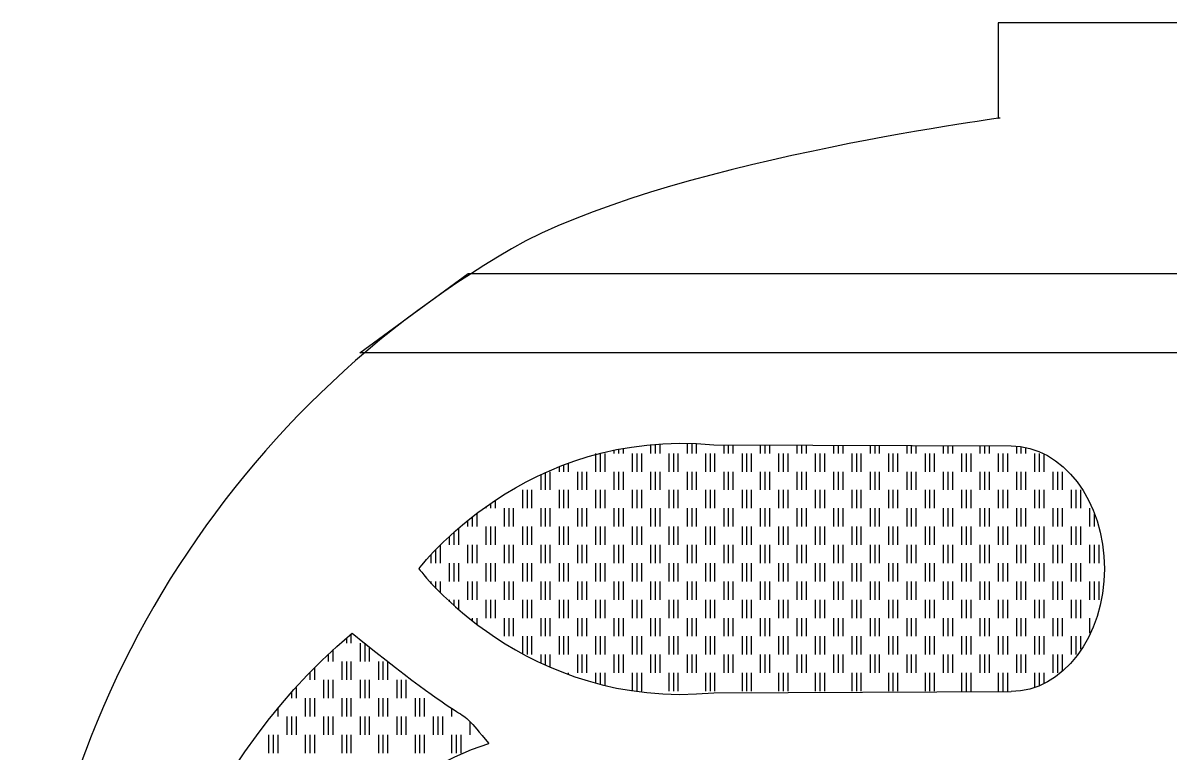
# Model space of a CAD drawing. Extents: x 5 to 365, y 4 to 204.
# Drawn here: x 5 to 67.7, y 164.3 to 204.2 of the extents above; entities that cross this region are included whole.
import ezdxf

# ---------------------------------------------------------------- set-up
doc = ezdxf.new("R2010")
doc.units = 0
doc.layers.add('Your_Design', color=7, linetype='CONTINUOUS')

msp = doc.modelspace()

# ---------------------------------------------------------------- linework, layer by layer
at = {"layer": 'Your_Design', "color": 5}
msp.add_lwpolyline([(108.823075, 198.996478), (79.305976, 198.899978), (79.305976, 204.200018), (58.302077, 204.200188), (58.302077, 204.200188), (58.302077, 199.000858)], dxfattribs=at)
msp.add_lwpolyline([(58.403677, 199.001108)], close=True, dxfattribs=at)
at = {"layer": 'Your_Design', "color": 1}
msp.add_lwpolyline([(23.416891, 186.170189), (29.336944, 190.49619), (130.385996, 190.496014), (130.385996, 186.170013)], close=True, dxfattribs=at)
at = {"layer": 'Your_Design', "color": 6}
for points in [[(39.82291, 180.673008), (39.82291, 181.19109)], [(41.322911, 180.673008), (41.322911, 181.200538)], [(41.57291, 180.673008), (41.57291, 181.209989)], [(41.82291, 180.673008), (41.82291, 181.200538)], [(36.32291, 179.671193), (36.32291, 180.673008)], [(36.57291, 179.671193), (36.57291, 180.673008)], [(36.822909, 179.672195), (36.822909, 180.673008)], [(37.322908, 180.673008), (37.322908, 180.832012)], [(37.572908, 180.673008), (37.572908, 180.87926)], [(37.822907, 180.673008), (37.822907, 180.926507)], [(38.32291, 179.671193), (38.32291, 180.673008)], [(38.572909, 179.671193), (38.572909, 180.673008)], [(38.822909, 179.672195), (38.822909, 180.673008)], [(39.322911, 180.673008), (39.322911, 181.153294)], [(39.572911, 180.673008), (39.572911, 181.153294)], [(40.322913, 179.671193), (40.322913, 180.673008)], [(40.572912, 179.671193), (40.572912, 180.673008)], [(40.822912, 179.672195), (40.822912, 180.673008)], [(42.322912, 179.671193), (42.322912, 180.673008)], [(42.572912, 179.671193), (42.572912, 180.673008)], [(42.822911, 179.672195), (42.822911, 180.673008)], [(43.32291, 180.673008), (43.32291, 181.124941)], [(43.57291, 180.673008), (43.57291, 181.134389)], [(43.822909, 180.673008), (43.822909, 181.124941)], [(44.322912, 179.671193), (44.322912, 180.673008)], [(44.572911, 179.671193), (44.572911, 180.673008)], [(44.822911, 179.672195), (44.822911, 180.673008)], [(45.32291, 180.673008), (45.32291, 181.134389)], [(45.572909, 180.673008), (45.572909, 181.134389)], [(45.822909, 180.673008), (45.822909, 181.124941)], [(46.322911, 179.671193), (46.322911, 180.673008)], [(46.572911, 179.671193), (46.572911, 180.673008)], [(46.82291, 179.672195), (46.82291, 180.673008)], [(47.322913, 180.673008), (47.322913, 181.106043)], [(47.572912, 180.673008), (47.572912, 181.124941)], [(47.822912, 180.673008), (47.822912, 181.124941)], [(48.322914, 179.671193), (48.322914, 180.673008)], [(48.572914, 179.671193), (48.572914, 180.673008)], [(48.822913, 179.672195), (48.822913, 180.673008)], [(49.322912, 180.673008), (49.322912, 181.106043)], [(49.572912, 180.673008), (49.572912, 181.106043)], [(49.822911, 180.673008), (49.822911, 181.11549)], [(50.322917, 179.671193), (50.322917, 180.673008)], [(50.572917, 179.671193), (50.572917, 180.673008)], [(50.822916, 179.672195), (50.822916, 180.673008)], [(51.322908, 180.673008), (51.322908, 181.09838)], [(51.572908, 180.673008), (51.572908, 181.09838)], [(51.822907, 180.673008), (51.822907, 181.09838)], [(52.322913, 179.671193), (52.322913, 180.673008)], [(52.572913, 179.671193), (52.572913, 180.673008)], [(52.822912, 179.672195), (52.822912, 180.673008)], [(53.322911, 180.673008), (53.322911, 181.071654)], [(53.572911, 180.673008), (53.572911, 181.085017)], [(53.82291, 180.673008), (53.82291, 181.071654)], [(54.322909, 179.671193), (54.322909, 180.673008)], [(54.572909, 179.671193), (54.572909, 180.673008)], [(54.822908, 179.672195), (54.822908, 180.673008)], [(55.322918, 180.673008), (55.322918, 181.071654)], [(55.572918, 180.673008), (55.572918, 181.09838)], [(55.822917, 180.673008), (55.822917, 181.09838)], [(56.322916, 179.671193), (56.322916, 180.673008)], [(56.572916, 179.671193), (56.572916, 180.673008)], [(56.822915, 179.672195), (56.822915, 180.673008)], [(57.322914, 180.673008), (57.322914, 181.085017)], [(57.572914, 180.673008), (57.572914, 181.071654)], [(57.822913, 180.673008), (57.822913, 181.071654)], [(58.322912, 179.671193), (58.322912, 180.673008)], [(58.572912, 179.671193), (58.572912, 180.673008)], [(58.822911, 179.672195), (58.822911, 180.673008)], [(59.315491, 180.673012), (59.315491, 181.071654)], [(59.565491, 180.673012), (59.565491, 181.044928)], [(59.81549, 180.673012), (59.81549, 180.978108)], [(60.315489, 179.671193), (60.315489, 180.673012)], [(60.565489, 179.671193), (60.565489, 180.673012)], [(60.815488, 179.672199), (60.815488, 180.592832)], [(34.572914, 179.671193), (34.572914, 180.01155)], [(34.822913, 179.672195), (34.822913, 180.124943)], [(33.322913, 178.673009), (33.322913, 179.513512)], [(33.572912, 178.673009), (33.572912, 179.640466)], [(33.822912, 178.673009), (33.822912, 179.667193)], [(34.322914, 179.671193), (34.322914, 179.917055)], [(35.322909, 178.673009), (35.322909, 179.667193)], [(35.572908, 178.673009), (35.572908, 179.667193)], [(35.822908, 178.673009), (35.822908, 179.667193)], [(37.322908, 178.673009), (37.322908, 179.667193)], [(37.572908, 178.673009), (37.572908, 179.667193)], [(37.822907, 178.673009), (37.822907, 179.667193)], [(39.322911, 178.673009), (39.322911, 179.667193)], [(39.572911, 178.673009), (39.572911, 179.667193)], [(39.82291, 178.673009), (39.82291, 179.667193)], [(41.322911, 178.673009), (41.322911, 179.667193)], [(41.57291, 178.673009), (41.57291, 179.667193)], [(41.82291, 178.673009), (41.82291, 179.667193)], [(43.32291, 178.673009), (43.32291, 179.667193)], [(43.57291, 178.673009), (43.57291, 179.667193)], [(43.822909, 178.673009), (43.822909, 179.667193)], [(45.32291, 178.673009), (45.32291, 179.667193)], [(45.572909, 178.673009), (45.572909, 179.667193)], [(45.822909, 178.673009), (45.822909, 179.667193)], [(47.322913, 178.673009), (47.322913, 179.667193)], [(47.572912, 178.673009), (47.572912, 179.667193)], [(47.822912, 178.673009), (47.822912, 179.667193)], [(49.322912, 178.673009), (49.322912, 179.667193)], [(49.572912, 178.673009), (49.572912, 179.667193)], [(49.822911, 178.673009), (49.822911, 179.667193)], [(51.322908, 178.673009), (51.322908, 179.667193)], [(51.572908, 178.673009), (51.572908, 179.667193)], [(51.822907, 178.673009), (51.822907, 179.667193)], [(53.322911, 178.673009), (53.322911, 179.667193)], [(53.572911, 178.673009), (53.572911, 179.667193)], [(53.82291, 178.673009), (53.82291, 179.667193)], [(55.322918, 178.673009), (55.322918, 179.667193)], [(55.572918, 178.673009), (55.572918, 179.667193)], [(55.822917, 178.673009), (55.822917, 179.667193)], [(57.322914, 178.673009), (57.322914, 179.667193)], [(57.572914, 178.673009), (57.572914, 179.667193)], [(57.822913, 178.673009), (57.822913, 179.667193)], [(59.315491, 178.673012), (59.315491, 179.667193)], [(59.565491, 178.673012), (59.565491, 179.667193)], [(59.81549, 178.673012), (59.81549, 179.667193)], [(61.315487, 178.673012), (61.315487, 179.667193)], [(61.565487, 178.673012), (61.565487, 179.667193)], [(61.815486, 178.673012), (61.815486, 179.667193)], [(30.822911, 177.673007), (30.822911, 178.118421)], [(30.322912, 177.673007), (30.322912, 177.764292)], [(30.572911, 177.673007), (30.572911, 177.924654)], [(29.32291, 176.673009), (29.32291, 176.99815)], [(29.57291, 176.673009), (29.57291, 177.205284)], [(29.822909, 176.673009), (29.822909, 177.392372)], [(63.565483, 176.673009), (63.565483, 177.351729)], [(28.572912, 175.671194), (28.572912, 176.379011)], [(28.822911, 175.672196), (28.822911, 176.579466)], [(30.322912, 175.671194), (30.322912, 176.673009)], [(30.572911, 175.671194), (30.572911, 176.673009)], [(30.822911, 175.672196), (30.822911, 176.673009)], [(32.322915, 175.671194), (32.322915, 176.673009)], [(32.572914, 175.671194), (32.572914, 176.673009)], [(32.822914, 175.672196), (32.822914, 176.673009)], [(34.322914, 175.671194), (34.322914, 176.673009)], [(34.572914, 175.671194), (34.572914, 176.673009)], [(34.822913, 175.672196), (34.822913, 176.673009)], [(36.32291, 175.671194), (36.32291, 176.673009)], [(36.57291, 175.671194), (36.57291, 176.673009)], [(36.822909, 175.672196), (36.822909, 176.673009)], [(38.32291, 175.671194), (38.32291, 176.673009)], [(38.572909, 175.671194), (38.572909, 176.673009)], [(38.822909, 175.672196), (38.822909, 176.673009)], [(40.322913, 175.671194), (40.322913, 176.673009)], [(40.572912, 175.671194), (40.572912, 176.673009)], [(40.822912, 175.672196), (40.822912, 176.673009)], [(42.322912, 175.671194), (42.322912, 176.673009)], [(42.572912, 175.671194), (42.572912, 176.673009)], [(42.822911, 175.672196), (42.822911, 176.673009)], [(44.322912, 175.671194), (44.322912, 176.673009)], [(44.572911, 175.671194), (44.572911, 176.673009)], [(44.822911, 175.672196), (44.822911, 176.673009)], [(46.322911, 175.671194), (46.322911, 176.673009)], [(46.572911, 175.671194), (46.572911, 176.673009)], [(46.82291, 175.672196), (46.82291, 176.673009)], [(48.322914, 175.671194), (48.322914, 176.673009)], [(48.572914, 175.671194), (48.572914, 176.673009)], [(48.822913, 175.672196), (48.822913, 176.673009)], [(50.322917, 175.671194), (50.322917, 176.673009)], [(50.572917, 175.671194), (50.572917, 176.673009)], [(50.822916, 175.672196), (50.822916, 176.673009)], [(52.322913, 175.671194), (52.322913, 176.673009)], [(52.572913, 175.671194), (52.572913, 176.673009)], [(52.822912, 175.672196), (52.822912, 176.673009)], [(54.322909, 175.671194), (54.322909, 176.673009)], [(54.572909, 175.671194), (54.572909, 176.673009)], [(54.822908, 175.672196), (54.822908, 176.673009)], [(56.322916, 175.671194), (56.322916, 176.673009)], [(56.572916, 175.671194), (56.572916, 176.673009)], [(56.822915, 175.672196), (56.822915, 176.673009)], [(58.322912, 175.671194), (58.322912, 176.673009)], [(58.572912, 175.671194), (58.572912, 176.673009)], [(58.822911, 175.672196), (58.822911, 176.673009)], [(60.315489, 175.671194), (60.315489, 176.673009)], [(60.565489, 175.671194), (60.565489, 176.673009)], [(60.815488, 175.672196), (60.815488, 176.673009)], [(62.315485, 175.671194), (62.315485, 176.673009)], [(62.565485, 175.671194), (62.565485, 176.673009)], [(62.815484, 175.672196), (62.815484, 176.673009)], [(27.82291, 174.673006), (27.82291, 175.667194)], [(28.322912, 175.671194), (28.322912, 176.131788)], [(29.32291, 174.673006), (29.32291, 175.667194)], [(29.57291, 174.673006), (29.57291, 175.667194)], [(29.822909, 174.673006), (29.822909, 175.667194)], [(31.322913, 174.673006), (31.322913, 175.667194)], [(31.572909, 174.673006), (31.572909, 175.667194)], [(31.822909, 174.673006), (31.822909, 175.667194)], [(33.322913, 174.673006), (33.322913, 175.667194)], [(33.572912, 174.673006), (33.572912, 175.667194)], [(33.822912, 174.673006), (33.822912, 175.667194)], [(35.322909, 174.673006), (35.322909, 175.667194)], [(35.572908, 174.673006), (35.572908, 175.667194)], [(35.822908, 174.673006), (35.822908, 175.667194)], [(37.322908, 174.673006), (37.322908, 175.667194)], [(37.572908, 174.673006), (37.572908, 175.667194)], [(37.822907, 174.673006), (37.822907, 175.667194)], [(39.322911, 174.673006), (39.322911, 175.667194)], [(39.572911, 174.673006), (39.572911, 175.667194)], [(39.82291, 174.673006), (39.82291, 175.667194)], [(41.322911, 174.673006), (41.322911, 175.667194)], [(41.57291, 174.673006), (41.57291, 175.667194)], [(41.82291, 174.673006), (41.82291, 175.667194)], [(43.32291, 174.673006), (43.32291, 175.667194)], [(43.57291, 174.673006), (43.57291, 175.667194)], [(43.822909, 174.673006), (43.822909, 175.667194)], [(45.32291, 174.673006), (45.32291, 175.667194)], [(45.572909, 174.673006), (45.572909, 175.667194)], [(45.822909, 174.673006), (45.822909, 175.667194)], [(47.322913, 174.673006), (47.322913, 175.667194)], [(47.572912, 174.673006), (47.572912, 175.667194)], [(47.822912, 174.673006), (47.822912, 175.667194)], [(49.322912, 174.673006), (49.322912, 175.667194)], [(49.572912, 174.673006), (49.572912, 175.667194)], [(49.822911, 174.673006), (49.822911, 175.667194)], [(51.322908, 174.673006), (51.322908, 175.667194)], [(51.572908, 174.673006), (51.572908, 175.667194)], [(51.822907, 174.673006), (51.822907, 175.667194)], [(53.322911, 174.673006), (53.322911, 175.667194)], [(53.572911, 174.673006), (53.572911, 175.667194)], [(53.82291, 174.673006), (53.82291, 175.667194)], [(55.322918, 174.673006), (55.322918, 175.667194)], [(55.572918, 174.673006), (55.572918, 175.667194)], [(55.822917, 174.673006), (55.822917, 175.667194)], [(57.322914, 174.673006), (57.322914, 175.667194)], [(57.572914, 174.673006), (57.572914, 175.667194)], [(57.822913, 174.673006), (57.822913, 175.667194)], [(59.315491, 174.673006), (59.315491, 175.667194)], [(59.565491, 174.673006), (59.565491, 175.667194)], [(59.81549, 174.673006), (59.81549, 175.667194)], [(61.315487, 174.673006), (61.315487, 175.667194)], [(61.565487, 174.673006), (61.565487, 175.667194)], [(61.815486, 174.673006), (61.815486, 175.667194)], [(63.315483, 174.673006), (63.315483, 175.667194)], [(63.565483, 174.673006), (63.565483, 175.667194)], [(63.815482, 174.673006), (63.815482, 175.667194)], [(27.322911, 174.673006), (27.322911, 175.125973)], [(27.57291, 174.673006), (27.57291, 175.399926)], [(27.322911, 173.548312), (27.322911, 173.673004)], [(27.57291, 173.294407), (27.57291, 173.673004)], [(27.82291, 173.04718), (27.82291, 173.673004)], [(28.322912, 172.566549), (28.322912, 172.673006)], [(28.572912, 172.339367), (28.572912, 172.673006)], [(28.822911, 172.119869), (28.822911, 172.673006)], [(30.322912, 171.671188), (30.322912, 172.673006)], [(30.572911, 171.671188), (30.572911, 172.673006)], [(30.822911, 171.672194), (30.822911, 172.673006)], [(32.322915, 171.671195), (32.322915, 172.673006)], [(32.572914, 171.671195), (32.572914, 172.673006)], [(32.822914, 171.672194), (32.822914, 172.673006)], [(34.322914, 171.671188), (34.322914, 172.673006)], [(34.572914, 171.671188), (34.572914, 172.673006)], [(34.822913, 171.672194), (34.822913, 172.673006)], [(36.32291, 171.671195), (36.32291, 172.673006)], [(36.57291, 171.671195), (36.57291, 172.673006)], [(36.822909, 171.672194), (36.822909, 172.673006)], [(38.32291, 171.671188), (38.32291, 172.673006)], [(38.572909, 171.671188), (38.572909, 172.673006)], [(38.822909, 171.672194), (38.822909, 172.673006)], [(40.322913, 171.671195), (40.322913, 172.673006)], [(40.572912, 171.671195), (40.572912, 172.673006)], [(40.822912, 171.672194), (40.822912, 172.673006)], [(42.322912, 171.671188), (42.322912, 172.673006)], [(42.572912, 171.671188), (42.572912, 172.673006)], [(42.822911, 171.672194), (42.822911, 172.673006)], [(44.322912, 171.671195), (44.322912, 172.673006)], [(44.572911, 171.671195), (44.572911, 172.673006)], [(44.822911, 171.672194), (44.822911, 172.673006)], [(46.322911, 171.671188), (46.322911, 172.673006)], [(46.572911, 171.671188), (46.572911, 172.673006)], [(46.82291, 171.672194), (46.82291, 172.673006)], [(48.322914, 171.671195), (48.322914, 172.673006)], [(48.572914, 171.671195), (48.572914, 172.673006)], [(48.822913, 171.672194), (48.822913, 172.673006)], [(50.322917, 171.671188), (50.322917, 172.673006)], [(50.572917, 171.671188), (50.572917, 172.673006)], [(50.822916, 171.672194), (50.822916, 172.673006)], [(52.322913, 171.671195), (52.322913, 172.673006)], [(52.572913, 171.671195), (52.572913, 172.673006)], [(52.822912, 171.672194), (52.822912, 172.673006)], [(54.322909, 171.671188), (54.322909, 172.673006)], [(54.572909, 171.671188), (54.572909, 172.673006)], [(54.822908, 171.672194), (54.822908, 172.673006)], [(56.322916, 171.671195), (56.322916, 172.673006)], [(56.572916, 171.671195), (56.572916, 172.673006)], [(56.822915, 171.672194), (56.822915, 172.673006)], [(58.322912, 171.671188), (58.322912, 172.673006)], [(58.572912, 171.671188), (58.572912, 172.673006)], [(58.822911, 171.672194), (58.822911, 172.673006)], [(60.315489, 171.671188), (60.315489, 172.673006)], [(60.565489, 171.671188), (60.565489, 172.673006)], [(60.815488, 171.672194), (60.815488, 172.673006)], [(62.315485, 171.671199), (62.315485, 172.673006)], [(62.565485, 171.671199), (62.565485, 172.673006)], [(62.815484, 171.672194), (62.815484, 172.673006)], [(29.57291, 171.509612), (29.57291, 171.667195)], [(29.822909, 171.306116), (29.822909, 171.667195)], [(31.322913, 170.673007), (31.322913, 171.667195)], [(31.572909, 170.673007), (31.572909, 171.667195)], [(31.822909, 170.673007), (31.822909, 171.667195)], [(33.322913, 170.673007), (33.322913, 171.667195)], [(33.572912, 170.673007), (33.572912, 171.667195)], [(33.822912, 170.673007), (33.822912, 171.667195)], [(35.322909, 170.67301), (35.322909, 171.667195)], [(35.572908, 170.67301), (35.572908, 171.667195)], [(35.822908, 170.67301), (35.822908, 171.667195)], [(37.322908, 170.673007), (37.322908, 171.667195)], [(37.572908, 170.673007), (37.572908, 171.667195)], [(37.822907, 170.673007), (37.822907, 171.667195)], [(39.322911, 170.673007), (39.322911, 171.667195)], [(39.572911, 170.673007), (39.572911, 171.667195)], [(39.82291, 170.673007), (39.82291, 171.667195)], [(41.322911, 170.673007), (41.322911, 171.667195)], [(41.57291, 170.673007), (41.57291, 171.667195)], [(41.82291, 170.673007), (41.82291, 171.667195)], [(43.32291, 170.67301), (43.32291, 171.667195)], [(43.57291, 170.67301), (43.57291, 171.667195)], [(43.822909, 170.67301), (43.822909, 171.667195)], [(45.32291, 170.673007), (45.32291, 171.667195)], [(45.572909, 170.673007), (45.572909, 171.667195)], [(45.822909, 170.673007), (45.822909, 171.667195)], [(47.322913, 170.673007), (47.322913, 171.667195)], [(47.572912, 170.673007), (47.572912, 171.667195)], [(47.822912, 170.673007), (47.822912, 171.667195)], [(49.322912, 170.673007), (49.322912, 171.667195)], [(49.572912, 170.673007), (49.572912, 171.667195)], [(49.822911, 170.673007), (49.822911, 171.667195)], [(51.322908, 170.67301), (51.322908, 171.667195)], [(51.572908, 170.67301), (51.572908, 171.667195)], [(51.822907, 170.67301), (51.822907, 171.667195)], [(53.322911, 170.673007), (53.322911, 171.667195)], [(53.572911, 170.673007), (53.572911, 171.667195)], [(53.82291, 170.673007), (53.82291, 171.667195)], [(55.322918, 170.673007), (55.322918, 171.667195)], [(55.572918, 170.673007), (55.572918, 171.667195)], [(55.822917, 170.673007), (55.822917, 171.667195)], [(57.322914, 170.673007), (57.322914, 171.667195)], [(57.572914, 170.673007), (57.572914, 171.667195)], [(57.822913, 170.673007), (57.822913, 171.667195)], [(59.315491, 170.67301), (59.315491, 171.667198)], [(59.565491, 170.67301), (59.565491, 171.667198)], [(59.81549, 170.67301), (59.81549, 171.667198)], [(61.315487, 170.67301), (61.315487, 171.667198)], [(61.565487, 170.67301), (61.565487, 171.667198)], [(61.815486, 170.67301), (61.815486, 171.667198)], [(63.315483, 170.852546), (63.315483, 171.667198)], [(22.701123, 170.295524), (22.701123, 170.560531)], [(22.951122, 170.295524), (22.951122, 170.814436)], [(32.322915, 169.720256), (32.322915, 170.673007)], [(62.815484, 169.975389), (62.815484, 170.673)], [(21.951121, 169.295526), (21.951121, 169.948073)], [(23.95112, 169.295526), (23.95112, 170.054986)], [(21.701121, 169.295526), (21.701121, 169.667446)], [(22.451123, 168.293711), (22.451123, 169.295526)], [(22.701123, 168.293711), (22.701123, 169.295526)], [(22.951122, 168.294713), (22.951122, 169.295526)], [(24.451123, 168.293711), (24.451123, 169.295526)], [(24.701123, 168.293711), (24.701123, 169.295526)], [(24.951122, 168.294713), (24.951122, 169.295526)], [(33.322913, 169.202171), (33.322913, 169.673009)], [(33.572912, 169.098232), (33.572912, 169.673002)], [(33.822912, 168.975387), (33.822912, 169.673002)], [(61.815486, 168.795848), (61.815486, 169.673002)], [(20.70112, 168.293711), (20.70112, 168.694171)], [(20.951119, 168.294713), (20.951119, 168.974802)], [(34.822913, 168.569887), (34.822913, 168.673007)], [(36.32291, 168.09642), (36.32291, 168.673007)], [(36.57291, 168.039722), (36.57291, 168.673007)], [(36.822909, 167.984025), (36.822909, 168.673007)], [(38.32291, 167.671193), (38.32291, 168.673007)], [(38.572909, 167.671193), (38.572909, 168.673007)], [(38.822909, 167.672194), (38.822909, 168.673007)], [(40.322913, 167.671193), (40.322913, 168.673007)], [(40.572912, 167.671193), (40.572912, 168.673007)], [(40.822912, 167.672194), (40.822912, 168.673007)], [(42.322912, 167.671193), (42.322912, 168.673007)], [(42.572912, 167.671193), (42.572912, 168.673007)], [(42.822911, 167.672194), (42.822911, 168.673007)], [(44.322912, 167.671196), (44.322912, 168.673007)], [(44.572911, 167.671196), (44.572911, 168.673007)], [(44.822911, 167.672194), (44.822911, 168.673007)], [(46.322911, 167.671193), (46.322911, 168.673007)], [(46.572911, 167.671193), (46.572911, 168.673007)], [(46.82291, 167.672194), (46.82291, 168.673007)], [(48.322914, 167.671193), (48.322914, 168.673007)], [(48.572914, 167.671193), (48.572914, 168.673007)], [(48.822913, 167.672194), (48.822913, 168.673007)], [(50.322917, 167.671193), (50.322917, 168.673007)], [(50.572917, 167.671193), (50.572917, 168.673007)], [(50.822916, 167.672194), (50.822916, 168.673007)], [(52.322913, 167.671196), (52.322913, 168.673007)], [(52.572913, 167.671196), (52.572913, 168.673007)], [(52.822912, 167.672194), (52.822912, 168.673007)], [(54.322909, 167.671193), (54.322909, 168.673007)], [(54.572909, 167.671193), (54.572909, 168.673007)], [(54.822908, 167.672194), (54.822908, 168.673007)], [(56.322916, 167.671193), (56.322916, 168.673007)], [(56.572916, 167.671193), (56.572916, 168.673007)], [(56.822915, 167.672194), (56.822915, 168.673007)], [(58.322912, 167.671193), (58.322912, 168.673007)], [(58.572912, 167.671193), (58.572912, 168.673007)], [(58.822911, 167.672194), (58.822911, 168.673007)], [(60.315489, 167.897983), (60.315489, 168.673007)], [(60.565489, 168.001925), (60.565489, 168.673007)], [(60.815488, 168.125764), (60.815488, 168.673007)], [(21.451122, 167.295523), (21.451122, 168.289711)], [(21.701121, 167.295523), (21.701121, 168.289711)], [(21.951121, 167.295523), (21.951121, 168.289711)], [(23.451121, 167.295523), (23.451121, 168.289711)], [(23.701121, 167.295523), (23.701121, 168.289711)], [(23.95112, 167.295523), (23.95112, 168.289711)], [(25.451121, 167.29552), (25.451121, 168.289711)], [(25.701121, 167.29552), (25.701121, 168.289711)], [(25.95112, 167.29552), (25.95112, 168.289711)], [(19.701118, 167.295523), (19.701118, 167.634899)], [(19.951118, 167.295523), (19.951118, 167.875444)], [(18.95112, 166.295525), (18.95112, 166.774343)], [(28.451122, 166.295522), (28.451122, 166.747617)], [(29.451124, 165.29552), (29.451124, 166.014887)], [(18.451121, 164.293716), (18.451121, 165.295527)], [(18.70112, 164.293716), (18.70112, 165.295527)], [(18.95112, 164.294714), (18.95112, 165.295527)], [(20.45112, 164.293716), (20.45112, 165.295527)], [(20.70112, 164.293716), (20.70112, 165.295527)], [(20.951119, 164.294714), (20.951119, 165.295527)], [(22.451123, 164.293716), (22.451123, 165.295527)], [(22.701123, 164.293716), (22.701123, 165.295527)], [(22.951122, 164.294714), (22.951122, 165.295527)], [(24.451123, 164.293716), (24.451123, 165.295527)], [(24.701123, 164.293716), (24.701123, 165.295527)], [(24.951122, 164.294714), (24.951122, 165.295527)], [(26.451123, 164.293709), (26.451123, 165.29552)], [(26.701122, 164.293709), (26.701122, 165.29552)], [(26.951122, 164.294711), (26.951122, 165.29552)], [(28.451122, 164.293709), (28.451122, 165.29552)], [(28.701122, 164.293709), (28.701122, 165.29552)], [(28.951121, 164.294711), (28.951121, 165.29552)]]:
    msp.add_lwpolyline(points, dxfattribs=at)
at = {"layer": 'Your_Design', "color": 1}
for points in [[(42.760127, 181.136317), (59.005676, 181.077428)], [(42.760127, 167.58806), (59.005676, 167.652054)]]:
    msp.add_lwpolyline(points, dxfattribs=at)
at = {"layer": 'Your_Design', "color": 5}
for points in [[(58.403677, 199.001108), (58.403677, 199.001108), (39.821677, 196.532358), (31.704477, 191.848758)], [(58.302077, 199.000858), (58.302077, 199.000858), (58.243077, 199.000858), (58.302077, 199.000858)], [(31.704477, 191.848758), (23.587277, 187.161258), (16.845078, 180.419078), (12.157578, 172.301888)], [(12.157578, 172.301888), (7.470078, 164.184699), (5.005278, 154.973759), (5.005278, 145.602669)]]:
    msp.add_open_spline(points, degree=3, dxfattribs=at)
at = {"layer": 'Your_Design', "color": 1}
for points in [[(26.647603, 174.362194), (26.647603, 174.362194), (32.455607, 182.121647), (42.760127, 181.136317)], [(59.005676, 181.077428), (61.825378, 181.077428), (64.111199, 178.072056), (64.111199, 174.364742)], [(26.647603, 174.362194), (26.647603, 174.362194), (32.455607, 166.602732), (42.760127, 167.58806)], [(64.111199, 174.364742), (64.111199, 170.657427), (61.825378, 167.652054), (59.005676, 167.652054)], [(10.262135, 149.859183), (10.262135, 149.859183), (13.827044, 163.250897), (22.993949, 170.839535)], [(22.993949, 170.839535), (30.463277, 164.813262), (28.25643, 167.491606), (30.463277, 164.813262)], [(13.993264, 148.468863), (13.993264, 148.468863), (20.329108, 161.542056), (30.463277, 164.813262)]]:
    msp.add_open_spline(points, degree=3, dxfattribs=at)
at = {"layer": 'Your_Design', "color": 6}
for points in [[(32.322915, 177.673007), (32.322915, 178.641756), (32.322915, 178.673009), (32.322915, 178.673009)], [(32.572914, 177.673007), (32.572914, 178.641756), (32.572914, 178.673009), (32.572914, 178.673009)], [(32.822914, 177.673007), (32.822914, 178.641756), (32.822914, 178.673005), (32.822914, 178.673005)], [(34.322914, 177.673007), (34.322914, 178.641756), (34.322914, 178.673009), (34.322914, 178.673009)], [(34.572914, 177.673007), (34.572914, 178.641756), (34.572914, 178.673009), (34.572914, 178.673009)], [(34.822913, 177.673007), (34.822913, 178.641756), (34.822913, 178.673005), (34.822913, 178.673005)], [(36.32291, 177.673007), (36.32291, 178.641756), (36.32291, 178.673009), (36.32291, 178.673009)], [(36.57291, 177.673007), (36.57291, 178.641756), (36.57291, 178.673009), (36.57291, 178.673009)], [(36.822909, 177.673007), (36.822909, 178.641756), (36.822909, 178.673005), (36.822909, 178.673005)], [(38.32291, 177.673007), (38.32291, 178.641756), (38.32291, 178.673009), (38.32291, 178.673009)], [(38.572909, 177.673007), (38.572909, 178.641756), (38.572909, 178.673009), (38.572909, 178.673009)], [(38.822909, 177.673007), (38.822909, 178.641756), (38.822909, 178.673005), (38.822909, 178.673005)], [(40.322913, 177.673007), (40.322913, 178.641756), (40.322913, 178.673009), (40.322913, 178.673009)], [(40.572912, 177.673007), (40.572912, 178.641756), (40.572912, 178.673009), (40.572912, 178.673009)], [(40.822912, 177.673007), (40.822912, 178.641756), (40.822912, 178.673005), (40.822912, 178.673005)], [(42.322912, 177.673007), (42.322912, 178.641756), (42.322912, 178.673009), (42.322912, 178.673009)], [(42.572912, 177.673007), (42.572912, 178.641756), (42.572912, 178.673009), (42.572912, 178.673009)], [(42.822911, 177.673007), (42.822911, 178.641756), (42.822911, 178.673005), (42.822911, 178.673005)], [(44.322912, 177.673007), (44.322912, 178.641756), (44.322912, 178.673009), (44.322912, 178.673009)], [(44.572911, 177.673007), (44.572911, 178.641756), (44.572911, 178.673009), (44.572911, 178.673009)], [(44.822911, 177.673007), (44.822911, 178.641756), (44.822911, 178.673005), (44.822911, 178.673005)], [(46.322911, 177.673007), (46.322911, 178.641756), (46.322911, 178.673009), (46.322911, 178.673009)], [(46.572911, 177.673007), (46.572911, 178.641756), (46.572911, 178.673009), (46.572911, 178.673009)], [(46.82291, 177.673007), (46.82291, 178.641756), (46.82291, 178.673005), (46.82291, 178.673005)], [(48.322914, 177.673007), (48.322914, 178.641756), (48.322914, 178.673009), (48.322914, 178.673009)], [(48.572914, 177.673007), (48.572914, 178.641756), (48.572914, 178.673009), (48.572914, 178.673009)], [(48.822913, 177.673007), (48.822913, 178.641756), (48.822913, 178.673005), (48.822913, 178.673005)], [(50.322917, 177.673007), (50.322917, 178.641756), (50.322917, 178.673009), (50.322917, 178.673009)], [(50.572917, 177.673007), (50.572917, 178.641756), (50.572917, 178.673009), (50.572917, 178.673009)], [(50.822916, 177.673007), (50.822916, 178.641756), (50.822916, 178.673005), (50.822916, 178.673005)], [(52.322913, 177.673007), (52.322913, 178.641756), (52.322913, 178.673009), (52.322913, 178.673009)], [(52.572913, 177.673007), (52.572913, 178.641756), (52.572913, 178.673009), (52.572913, 178.673009)], [(52.822912, 177.673007), (52.822912, 178.641756), (52.822912, 178.673005), (52.822912, 178.673005)], [(54.322909, 177.673007), (54.322909, 178.641756), (54.322909, 178.673009), (54.322909, 178.673009)], [(54.572909, 177.673007), (54.572909, 178.641756), (54.572909, 178.673009), (54.572909, 178.673009)], [(54.822908, 177.673007), (54.822908, 178.641756), (54.822908, 178.673005), (54.822908, 178.673005)], [(56.322916, 177.673007), (56.322916, 178.641756), (56.322916, 178.673009), (56.322916, 178.673009)], [(56.572916, 177.673007), (56.572916, 178.641756), (56.572916, 178.673009), (56.572916, 178.673009)], [(56.822915, 177.673007), (56.822915, 178.641756), (56.822915, 178.673005), (56.822915, 178.673005)], [(58.322912, 177.673007), (58.322912, 178.641756), (58.322912, 178.673009), (58.322912, 178.673009)], [(58.572912, 177.673007), (58.572912, 178.641756), (58.572912, 178.673009), (58.572912, 178.673009)], [(58.822911, 177.673007), (58.822911, 178.641756), (58.822911, 178.673005), (58.822911, 178.673005)], [(60.315489, 177.673007), (60.315489, 178.64176), (60.315489, 178.673012), (60.315489, 178.673012)], [(60.565489, 177.673007), (60.565489, 178.64176), (60.565489, 178.673012), (60.565489, 178.673012)], [(60.815488, 177.673007), (60.815488, 178.64176), (60.815488, 178.673005), (60.815488, 178.673005)], [(62.315485, 177.673007), (62.315485, 178.64176), (62.315485, 178.673012), (62.315485, 178.673012)], [(62.565485, 177.673007), (62.565485, 178.64176), (62.565485, 178.673012), (62.565485, 178.673012)], [(62.815484, 177.673007), (62.815484, 178.64176), (62.815484, 178.673005), (62.815484, 178.673005)], [(31.322913, 176.673009), (31.322913, 177.641758), (31.322913, 177.673007), (31.322913, 177.673007)], [(31.572909, 176.673009), (31.572909, 177.641754), (31.572909, 177.673007), (31.572909, 177.673007)], [(31.822909, 176.673009), (31.822909, 177.641758), (31.822909, 177.673007), (31.822909, 177.673007)], [(33.322913, 176.673009), (33.322913, 177.641758), (33.322913, 177.673007), (33.322913, 177.673007)], [(33.572912, 176.673009), (33.572912, 177.641754), (33.572912, 177.673007), (33.572912, 177.673007)], [(33.822912, 176.673009), (33.822912, 177.641758), (33.822912, 177.673007), (33.822912, 177.673007)], [(35.322909, 176.673009), (35.322909, 177.641758), (35.322909, 177.673007), (35.322909, 177.673007)], [(35.572908, 176.673009), (35.572908, 177.641754), (35.572908, 177.673007), (35.572908, 177.673007)], [(35.822908, 176.673009), (35.822908, 177.641758), (35.822908, 177.673007), (35.822908, 177.673007)], [(37.322908, 176.673009), (37.322908, 177.641758), (37.322908, 177.673007), (37.322908, 177.673007)], [(37.572908, 176.673009), (37.572908, 177.641754), (37.572908, 177.673007), (37.572908, 177.673007)], [(37.822907, 176.673009), (37.822907, 177.641758), (37.822907, 177.673007), (37.822907, 177.673007)], [(39.322911, 176.673009), (39.322911, 177.641758), (39.322911, 177.673007), (39.322911, 177.673007)], [(39.572911, 176.673009), (39.572911, 177.641754), (39.572911, 177.673007), (39.572911, 177.673007)], [(39.82291, 176.673009), (39.82291, 177.641758), (39.82291, 177.673007), (39.82291, 177.673007)], [(41.322911, 176.673009), (41.322911, 177.641758), (41.322911, 177.673007), (41.322911, 177.673007)], [(41.57291, 176.673009), (41.57291, 177.641754), (41.57291, 177.673007), (41.57291, 177.673007)], [(41.82291, 176.673009), (41.82291, 177.641758), (41.82291, 177.673007), (41.82291, 177.673007)], [(43.32291, 176.673009), (43.32291, 177.641758), (43.32291, 177.673007), (43.32291, 177.673007)], [(43.57291, 176.673009), (43.57291, 177.641754), (43.57291, 177.673007), (43.57291, 177.673007)], [(43.822909, 176.673009), (43.822909, 177.641758), (43.822909, 177.673007), (43.822909, 177.673007)], [(45.32291, 176.673009), (45.32291, 177.641758), (45.32291, 177.673007), (45.32291, 177.673007)], [(45.572909, 176.673009), (45.572909, 177.641754), (45.572909, 177.673007), (45.572909, 177.673007)], [(45.822909, 176.673009), (45.822909, 177.641758), (45.822909, 177.673007), (45.822909, 177.673007)], [(47.322913, 176.673009), (47.322913, 177.641758), (47.322913, 177.673007), (47.322913, 177.673007)], [(47.572912, 176.673009), (47.572912, 177.641754), (47.572912, 177.673007), (47.572912, 177.673007)], [(47.822912, 176.673009), (47.822912, 177.641758), (47.822912, 177.673007), (47.822912, 177.673007)], [(49.322912, 176.673009), (49.322912, 177.641758), (49.322912, 177.673007), (49.322912, 177.673007)], [(49.572912, 176.673009), (49.572912, 177.641754), (49.572912, 177.673007), (49.572912, 177.673007)], [(49.822911, 176.673009), (49.822911, 177.641758), (49.822911, 177.673007), (49.822911, 177.673007)], [(51.322908, 176.673009), (51.322908, 177.641758), (51.322908, 177.673007), (51.322908, 177.673007)], [(51.572908, 176.673009), (51.572908, 177.641754), (51.572908, 177.673007), (51.572908, 177.673007)], [(51.822907, 176.673009), (51.822907, 177.641758), (51.822907, 177.673007), (51.822907, 177.673007)], [(53.322911, 176.673009), (53.322911, 177.641758), (53.322911, 177.673007), (53.322911, 177.673007)], [(53.572911, 176.673009), (53.572911, 177.641754), (53.572911, 177.673007), (53.572911, 177.673007)], [(53.82291, 176.673009), (53.82291, 177.641758), (53.82291, 177.673007), (53.82291, 177.673007)], [(55.322918, 176.673009), (55.322918, 177.641758), (55.322918, 177.673007), (55.322918, 177.673007)], [(55.572918, 176.673009), (55.572918, 177.641754), (55.572918, 177.673007), (55.572918, 177.673007)], [(55.822917, 176.673009), (55.822917, 177.641758), (55.822917, 177.673007), (55.822917, 177.673007)], [(57.322914, 176.673009), (57.322914, 177.641758), (57.322914, 177.673007), (57.322914, 177.673007)], [(57.572914, 176.673009), (57.572914, 177.641754), (57.572914, 177.673007), (57.572914, 177.673007)], [(57.822913, 176.673009), (57.822913, 177.641758), (57.822913, 177.673007), (57.822913, 177.673007)], [(59.315491, 176.673009), (59.315491, 177.641762), (59.315491, 177.673007), (59.315491, 177.673007)], [(59.565491, 176.673009), (59.565491, 177.641754), (59.565491, 177.673007), (59.565491, 177.673007)], [(59.81549, 176.673009), (59.81549, 177.641762), (59.81549, 177.673007), (59.81549, 177.673007)], [(61.315487, 176.673009), (61.315487, 177.641762), (61.315487, 177.673007), (61.315487, 177.673007)], [(61.565487, 176.673009), (61.565487, 177.641754), (61.565487, 177.673007), (61.565487, 177.673007)], [(61.815486, 176.673009), (61.815486, 177.641762), (61.815486, 177.673007), (61.815486, 177.673007)], [(63.315483, 176.673009), (63.315483, 177.641762), (63.315483, 177.673007), (63.315483, 177.673007)], [(28.322912, 173.673004), (28.322912, 174.641753), (28.322912, 174.673006), (28.322912, 174.673006)], [(28.572912, 173.673004), (28.572912, 174.641753), (28.572912, 174.673006), (28.572912, 174.673006)], [(28.822911, 173.673004), (28.822911, 174.641753), (28.822911, 174.673002), (28.822911, 174.673002)], [(30.322912, 173.673004), (30.322912, 174.641753), (30.322912, 174.673006), (30.322912, 174.673006)], [(30.572911, 173.673004), (30.572911, 174.641753), (30.572911, 174.673006), (30.572911, 174.673006)], [(30.822911, 173.673004), (30.822911, 174.641753), (30.822911, 174.673002), (30.822911, 174.673002)], [(32.322915, 173.673004), (32.322915, 174.641753), (32.322915, 174.673006), (32.322915, 174.673006)], [(32.572914, 173.673004), (32.572914, 174.641753), (32.572914, 174.673006), (32.572914, 174.673006)], [(32.822914, 173.673004), (32.822914, 174.641753), (32.822914, 174.673002), (32.822914, 174.673002)], [(34.322914, 173.673004), (34.322914, 174.641753), (34.322914, 174.673006), (34.322914, 174.673006)], [(34.572914, 173.673004), (34.572914, 174.641753), (34.572914, 174.673006), (34.572914, 174.673006)], [(34.822913, 173.673004), (34.822913, 174.641753), (34.822913, 174.673002), (34.822913, 174.673002)], [(36.32291, 173.673004), (36.32291, 174.641753), (36.32291, 174.673006), (36.32291, 174.673006)], [(36.57291, 173.673004), (36.57291, 174.641753), (36.57291, 174.673006), (36.57291, 174.673006)], [(36.822909, 173.673004), (36.822909, 174.641753), (36.822909, 174.673002), (36.822909, 174.673002)], [(38.32291, 173.673004), (38.32291, 174.641753), (38.32291, 174.673006), (38.32291, 174.673006)], [(38.572909, 173.673004), (38.572909, 174.641753), (38.572909, 174.673006), (38.572909, 174.673006)], [(38.822909, 173.673004), (38.822909, 174.641753), (38.822909, 174.673002), (38.822909, 174.673002)], [(40.322913, 173.673004), (40.322913, 174.641753), (40.322913, 174.673006), (40.322913, 174.673006)], [(40.572912, 173.673004), (40.572912, 174.641753), (40.572912, 174.673006), (40.572912, 174.673006)], [(40.822912, 173.673004), (40.822912, 174.641753), (40.822912, 174.673002), (40.822912, 174.673002)], [(42.322912, 173.673004), (42.322912, 174.641753), (42.322912, 174.673006), (42.322912, 174.673006)], [(42.572912, 173.673004), (42.572912, 174.641753), (42.572912, 174.673006), (42.572912, 174.673006)], [(42.822911, 173.673004), (42.822911, 174.641753), (42.822911, 174.673002), (42.822911, 174.673002)], [(44.322912, 173.673004), (44.322912, 174.641753), (44.322912, 174.673006), (44.322912, 174.673006)], [(44.572911, 173.673004), (44.572911, 174.641753), (44.572911, 174.673006), (44.572911, 174.673006)], [(44.822911, 173.673004), (44.822911, 174.641753), (44.822911, 174.673002), (44.822911, 174.673002)], [(46.322911, 173.673004), (46.322911, 174.641753), (46.322911, 174.673006), (46.322911, 174.673006)], [(46.572911, 173.673004), (46.572911, 174.641753), (46.572911, 174.673006), (46.572911, 174.673006)], [(46.82291, 173.673004), (46.82291, 174.641753), (46.82291, 174.673002), (46.82291, 174.673002)], [(48.322914, 173.673004), (48.322914, 174.641753), (48.322914, 174.673006), (48.322914, 174.673006)], [(48.572914, 173.673004), (48.572914, 174.641753), (48.572914, 174.673006), (48.572914, 174.673006)], [(48.822913, 173.673004), (48.822913, 174.641753), (48.822913, 174.673002), (48.822913, 174.673002)], [(50.322917, 173.673004), (50.322917, 174.641753), (50.322917, 174.673006), (50.322917, 174.673006)], [(50.572917, 173.673004), (50.572917, 174.641753), (50.572917, 174.673006), (50.572917, 174.673006)], [(50.822916, 173.673004), (50.822916, 174.641753), (50.822916, 174.673002), (50.822916, 174.673002)], [(52.322913, 173.673004), (52.322913, 174.641753), (52.322913, 174.673006), (52.322913, 174.673006)], [(52.572913, 173.673004), (52.572913, 174.641753), (52.572913, 174.673006), (52.572913, 174.673006)], [(52.822912, 173.673004), (52.822912, 174.641753), (52.822912, 174.673002), (52.822912, 174.673002)], [(54.322909, 173.673004), (54.322909, 174.641753), (54.322909, 174.673006), (54.322909, 174.673006)], [(54.572909, 173.673004), (54.572909, 174.641753), (54.572909, 174.673006), (54.572909, 174.673006)], [(54.822908, 173.673004), (54.822908, 174.641753), (54.822908, 174.673002), (54.822908, 174.673002)], [(56.322916, 173.673004), (56.322916, 174.641753), (56.322916, 174.673006), (56.322916, 174.673006)], [(56.572916, 173.673004), (56.572916, 174.641753), (56.572916, 174.673006), (56.572916, 174.673006)], [(56.822915, 173.673004), (56.822915, 174.641753), (56.822915, 174.673002), (56.822915, 174.673002)], [(58.322912, 173.673004), (58.322912, 174.641753), (58.322912, 174.673006), (58.322912, 174.673006)], [(58.572912, 173.673004), (58.572912, 174.641753), (58.572912, 174.673006), (58.572912, 174.673006)], [(58.822911, 173.673004), (58.822911, 174.641753), (58.822911, 174.673002), (58.822911, 174.673002)], [(60.315489, 173.673004), (60.315489, 174.641753), (60.315489, 174.673006), (60.315489, 174.673006)], [(60.565489, 173.673004), (60.565489, 174.641753), (60.565489, 174.673006), (60.565489, 174.673006)], [(60.815488, 173.673004), (60.815488, 174.641753), (60.815488, 174.673002), (60.815488, 174.673002)], [(62.315485, 173.673004), (62.315485, 174.641753), (62.315485, 174.673006), (62.315485, 174.673006)], [(62.565485, 173.673004), (62.565485, 174.641753), (62.565485, 174.673006), (62.565485, 174.673006)], [(62.815484, 173.673004), (62.815484, 174.641753), (62.815484, 174.673002), (62.815484, 174.673002)], [(29.32291, 172.673006), (29.32291, 173.641759), (29.32291, 173.673004), (29.32291, 173.673004)], [(29.57291, 172.673006), (29.57291, 173.641752), (29.57291, 173.673004), (29.57291, 173.673004)], [(29.822909, 172.673006), (29.822909, 173.641759), (29.822909, 173.673004), (29.822909, 173.673004)], [(31.322913, 172.673006), (31.322913, 173.641759), (31.322913, 173.673004), (31.322913, 173.673004)], [(31.572909, 172.673006), (31.572909, 173.641752), (31.572909, 173.673004), (31.572909, 173.673004)], [(31.822909, 172.673006), (31.822909, 173.641759), (31.822909, 173.673004), (31.822909, 173.673004)], [(33.322913, 172.673006), (33.322913, 173.641759), (33.322913, 173.673004), (33.322913, 173.673004)], [(33.572912, 172.673006), (33.572912, 173.641752), (33.572912, 173.673004), (33.572912, 173.673004)], [(33.822912, 172.673006), (33.822912, 173.641759), (33.822912, 173.673004), (33.822912, 173.673004)], [(35.322909, 172.673006), (35.322909, 173.641759), (35.322909, 173.673004), (35.322909, 173.673004)], [(35.572908, 172.673006), (35.572908, 173.641752), (35.572908, 173.673004), (35.572908, 173.673004)], [(35.822908, 172.673006), (35.822908, 173.641759), (35.822908, 173.673004), (35.822908, 173.673004)], [(37.322908, 172.673006), (37.322908, 173.641759), (37.322908, 173.673004), (37.322908, 173.673004)], [(37.572908, 172.673006), (37.572908, 173.641752), (37.572908, 173.673004), (37.572908, 173.673004)], [(37.822907, 172.673006), (37.822907, 173.641759), (37.822907, 173.673004), (37.822907, 173.673004)], [(39.322911, 172.673006), (39.322911, 173.641759), (39.322911, 173.673004), (39.322911, 173.673004)], [(39.572911, 172.673006), (39.572911, 173.641752), (39.572911, 173.673004), (39.572911, 173.673004)], [(39.82291, 172.673006), (39.82291, 173.641759), (39.82291, 173.673004), (39.82291, 173.673004)], [(41.322911, 172.673006), (41.322911, 173.641759), (41.322911, 173.673004), (41.322911, 173.673004)], [(41.57291, 172.673006), (41.57291, 173.641752), (41.57291, 173.673004), (41.57291, 173.673004)], [(41.82291, 172.673006), (41.82291, 173.641759), (41.82291, 173.673004), (41.82291, 173.673004)], [(43.32291, 172.673006), (43.32291, 173.641759), (43.32291, 173.673004), (43.32291, 173.673004)], [(43.57291, 172.673006), (43.57291, 173.641752), (43.57291, 173.673004), (43.57291, 173.673004)], [(43.822909, 172.673006), (43.822909, 173.641759), (43.822909, 173.673004), (43.822909, 173.673004)], [(45.32291, 172.673006), (45.32291, 173.641759), (45.32291, 173.673004), (45.32291, 173.673004)], [(45.572909, 172.673006), (45.572909, 173.641752), (45.572909, 173.673004), (45.572909, 173.673004)], [(45.822909, 172.673006), (45.822909, 173.641759), (45.822909, 173.673004), (45.822909, 173.673004)], [(47.322913, 172.673006), (47.322913, 173.641759), (47.322913, 173.673004), (47.322913, 173.673004)], [(47.572912, 172.673006), (47.572912, 173.641752), (47.572912, 173.673004), (47.572912, 173.673004)], [(47.822912, 172.673006), (47.822912, 173.641759), (47.822912, 173.673004), (47.822912, 173.673004)], [(49.322912, 172.673006), (49.322912, 173.641759), (49.322912, 173.673004), (49.322912, 173.673004)], [(49.572912, 172.673006), (49.572912, 173.641752), (49.572912, 173.673004), (49.572912, 173.673004)], [(49.822911, 172.673006), (49.822911, 173.641759), (49.822911, 173.673004), (49.822911, 173.673004)], [(51.322908, 172.673006), (51.322908, 173.641759), (51.322908, 173.673004), (51.322908, 173.673004)], [(51.572908, 172.673006), (51.572908, 173.641752), (51.572908, 173.673004), (51.572908, 173.673004)], [(51.822907, 172.673006), (51.822907, 173.641759), (51.822907, 173.673004), (51.822907, 173.673004)], [(53.322911, 172.673006), (53.322911, 173.641759), (53.322911, 173.673004), (53.322911, 173.673004)], [(53.572911, 172.673006), (53.572911, 173.641752), (53.572911, 173.673004), (53.572911, 173.673004)], [(53.82291, 172.673006), (53.82291, 173.641759), (53.82291, 173.673004), (53.82291, 173.673004)], [(55.322918, 172.673006), (55.322918, 173.641759), (55.322918, 173.673004), (55.322918, 173.673004)], [(55.572918, 172.673006), (55.572918, 173.641752), (55.572918, 173.673004), (55.572918, 173.673004)], [(55.822917, 172.673006), (55.822917, 173.641759), (55.822917, 173.673004), (55.822917, 173.673004)], [(57.322914, 172.673006), (57.322914, 173.641759), (57.322914, 173.673004), (57.322914, 173.673004)], [(57.572914, 172.673006), (57.572914, 173.641752), (57.572914, 173.673004), (57.572914, 173.673004)], [(57.822913, 172.673006), (57.822913, 173.641759), (57.822913, 173.673004), (57.822913, 173.673004)], [(59.315491, 172.673006), (59.315491, 173.641762), (59.315491, 173.673004), (59.315491, 173.673004)], [(59.565491, 172.673006), (59.565491, 173.641752), (59.565491, 173.673004), (59.565491, 173.673004)], [(59.81549, 172.673006), (59.81549, 173.641762), (59.81549, 173.673004), (59.81549, 173.673004)], [(61.315487, 172.673006), (61.315487, 173.641762), (61.315487, 173.673004), (61.315487, 173.673004)], [(61.565487, 172.673006), (61.565487, 173.641752), (61.565487, 173.673004), (61.565487, 173.673004)], [(61.815486, 172.673006), (61.815486, 173.641762), (61.815486, 173.673004), (61.815486, 173.673004)], [(63.315483, 172.673006), (63.315483, 173.641762), (63.315483, 173.673004), (63.315483, 173.673004)], [(63.565483, 172.673006), (63.565483, 173.641752), (63.565483, 173.673004), (63.565483, 173.673004)], [(63.815482, 172.673006), (63.815482, 173.641762), (63.815482, 173.673004), (63.815482, 173.673004)], [(32.572914, 169.673009), (32.572914, 170.641754), (32.572914, 170.673007), (32.572914, 170.673007)], [(32.822914, 169.673009), (32.822914, 170.641754), (32.822914, 170.673), (32.822914, 170.673)], [(34.322914, 169.673002), (34.322914, 170.641754), (34.322914, 170.673007), (34.322914, 170.673007)], [(34.572914, 169.673002), (34.572914, 170.641754), (34.572914, 170.673007), (34.572914, 170.673007)], [(34.822913, 169.673002), (34.822913, 170.641754), (34.822913, 170.673), (34.822913, 170.673)], [(36.32291, 169.673009), (36.32291, 170.641758), (36.32291, 170.67301), (36.32291, 170.67301)], [(36.57291, 169.673009), (36.57291, 170.641758), (36.57291, 170.67301), (36.57291, 170.67301)], [(36.822909, 169.673009), (36.822909, 170.641758), (36.822909, 170.673), (36.822909, 170.673)], [(38.32291, 169.673002), (38.32291, 170.641754), (38.32291, 170.673007), (38.32291, 170.673007)], [(38.572909, 169.673002), (38.572909, 170.641754), (38.572909, 170.673007), (38.572909, 170.673007)], [(38.822909, 169.673002), (38.822909, 170.641754), (38.822909, 170.673), (38.822909, 170.673)], [(40.322913, 169.673009), (40.322913, 170.641754), (40.322913, 170.673007), (40.322913, 170.673007)], [(40.572912, 169.673009), (40.572912, 170.641754), (40.572912, 170.673007), (40.572912, 170.673007)], [(40.822912, 169.673009), (40.822912, 170.641754), (40.822912, 170.673), (40.822912, 170.673)], [(42.322912, 169.673002), (42.322912, 170.641754), (42.322912, 170.673007), (42.322912, 170.673007)], [(42.572912, 169.673002), (42.572912, 170.641754), (42.572912, 170.673007), (42.572912, 170.673007)], [(42.822911, 169.673002), (42.822911, 170.641754), (42.822911, 170.673), (42.822911, 170.673)], [(44.322912, 169.673009), (44.322912, 170.641758), (44.322912, 170.67301), (44.322912, 170.67301)], [(44.572911, 169.673009), (44.572911, 170.641758), (44.572911, 170.67301), (44.572911, 170.67301)], [(44.822911, 169.673009), (44.822911, 170.641758), (44.822911, 170.673), (44.822911, 170.673)], [(46.322911, 169.673002), (46.322911, 170.641754), (46.322911, 170.673007), (46.322911, 170.673007)], [(46.572911, 169.673002), (46.572911, 170.641754), (46.572911, 170.673007), (46.572911, 170.673007)], [(46.82291, 169.673002), (46.82291, 170.641754), (46.82291, 170.673), (46.82291, 170.673)], [(48.322914, 169.673009), (48.322914, 170.641754), (48.322914, 170.673007), (48.322914, 170.673007)], [(48.572914, 169.673009), (48.572914, 170.641754), (48.572914, 170.673007), (48.572914, 170.673007)], [(48.822913, 169.673009), (48.822913, 170.641754), (48.822913, 170.673), (48.822913, 170.673)], [(50.322917, 169.673002), (50.322917, 170.641754), (50.322917, 170.673007), (50.322917, 170.673007)], [(50.572917, 169.673002), (50.572917, 170.641754), (50.572917, 170.673007), (50.572917, 170.673007)], [(50.822916, 169.673002), (50.822916, 170.641754), (50.822916, 170.673), (50.822916, 170.673)], [(52.322913, 169.673009), (52.322913, 170.641758), (52.322913, 170.67301), (52.322913, 170.67301)], [(52.572913, 169.673009), (52.572913, 170.641758), (52.572913, 170.67301), (52.572913, 170.67301)], [(52.822912, 169.673009), (52.822912, 170.641758), (52.822912, 170.673), (52.822912, 170.673)], [(54.322909, 169.673002), (54.322909, 170.641754), (54.322909, 170.673007), (54.322909, 170.673007)], [(54.572909, 169.673002), (54.572909, 170.641754), (54.572909, 170.673007), (54.572909, 170.673007)], [(54.822908, 169.673002), (54.822908, 170.641754), (54.822908, 170.673), (54.822908, 170.673)], [(56.322916, 169.673009), (56.322916, 170.641754), (56.322916, 170.673007), (56.322916, 170.673007)], [(56.572916, 169.673009), (56.572916, 170.641754), (56.572916, 170.673007), (56.572916, 170.673007)], [(56.822915, 169.673009), (56.822915, 170.641754), (56.822915, 170.673), (56.822915, 170.673)], [(58.322912, 169.673002), (58.322912, 170.641754), (58.322912, 170.673007), (58.322912, 170.673007)], [(58.572912, 169.673002), (58.572912, 170.641754), (58.572912, 170.673007), (58.572912, 170.673007)], [(58.822911, 169.673002), (58.822911, 170.641754), (58.822911, 170.673), (58.822911, 170.673)], [(60.315489, 169.673002), (60.315489, 170.641758), (60.315489, 170.67301), (60.315489, 170.67301)], [(60.565489, 169.673002), (60.565489, 170.641758), (60.565489, 170.67301), (60.565489, 170.67301)], [(60.815488, 169.673002), (60.815488, 170.641758), (60.815488, 170.673), (60.815488, 170.673)], [(62.315485, 169.673012), (62.315485, 170.641758), (62.315485, 170.67301), (62.315485, 170.67301)], [(62.565485, 169.673012), (62.565485, 170.641758), (62.565485, 170.67301), (62.565485, 170.67301)], [(23.451121, 169.295526), (23.451121, 170.264272), (23.451121, 170.295524), (23.451121, 170.295524)], [(23.701121, 169.295526), (23.701121, 170.264272), (23.701121, 170.295524), (23.701121, 170.295524)], [(35.322909, 168.673007), (35.322909, 169.641756), (35.322909, 169.673009), (35.322909, 169.673009)], [(35.572908, 168.673007), (35.572908, 169.641756), (35.572908, 169.673009), (35.572908, 169.673009)], [(35.822908, 168.673007), (35.822908, 169.641756), (35.822908, 169.673002), (35.822908, 169.673002)], [(37.322908, 168.673007), (37.322908, 169.641756), (37.322908, 169.673009), (37.322908, 169.673009)], [(37.572908, 168.673007), (37.572908, 169.641749), (37.572908, 169.673002), (37.572908, 169.673002)], [(37.822907, 168.673007), (37.822907, 169.641756), (37.822907, 169.673002), (37.822907, 169.673002)], [(39.322911, 168.673007), (39.322911, 169.641756), (39.322911, 169.673009), (39.322911, 169.673009)], [(39.572911, 168.673007), (39.572911, 169.641756), (39.572911, 169.673009), (39.572911, 169.673009)], [(39.82291, 168.673007), (39.82291, 169.641756), (39.82291, 169.673002), (39.82291, 169.673002)], [(41.322911, 168.673007), (41.322911, 169.641756), (41.322911, 169.673009), (41.322911, 169.673009)], [(41.57291, 168.673007), (41.57291, 169.641749), (41.57291, 169.673002), (41.57291, 169.673002)], [(41.82291, 168.673007), (41.82291, 169.641756), (41.82291, 169.673002), (41.82291, 169.673002)], [(43.32291, 168.673007), (43.32291, 169.641756), (43.32291, 169.673009), (43.32291, 169.673009)], [(43.57291, 168.673007), (43.57291, 169.641756), (43.57291, 169.673009), (43.57291, 169.673009)], [(43.822909, 168.673007), (43.822909, 169.641756), (43.822909, 169.673002), (43.822909, 169.673002)], [(45.32291, 168.673007), (45.32291, 169.641756), (45.32291, 169.673009), (45.32291, 169.673009)], [(45.572909, 168.673007), (45.572909, 169.641749), (45.572909, 169.673002), (45.572909, 169.673002)], [(45.822909, 168.673007), (45.822909, 169.641756), (45.822909, 169.673002), (45.822909, 169.673002)], [(47.322913, 168.673007), (47.322913, 169.641756), (47.322913, 169.673009), (47.322913, 169.673009)], [(47.572912, 168.673007), (47.572912, 169.641756), (47.572912, 169.673009), (47.572912, 169.673009)], [(47.822912, 168.673007), (47.822912, 169.641756), (47.822912, 169.673002), (47.822912, 169.673002)], [(49.322912, 168.673007), (49.322912, 169.641756), (49.322912, 169.673009), (49.322912, 169.673009)], [(49.572912, 168.673007), (49.572912, 169.641749), (49.572912, 169.673002), (49.572912, 169.673002)], [(49.822911, 168.673007), (49.822911, 169.641756), (49.822911, 169.673002), (49.822911, 169.673002)], [(51.322908, 168.673007), (51.322908, 169.641756), (51.322908, 169.673009), (51.322908, 169.673009)], [(51.572908, 168.673007), (51.572908, 169.641756), (51.572908, 169.673009), (51.572908, 169.673009)], [(51.822907, 168.673007), (51.822907, 169.641756), (51.822907, 169.673002), (51.822907, 169.673002)], [(53.322911, 168.673007), (53.322911, 169.641756), (53.322911, 169.673009), (53.322911, 169.673009)], [(53.572911, 168.673007), (53.572911, 169.641749), (53.572911, 169.673002), (53.572911, 169.673002)], [(53.82291, 168.673007), (53.82291, 169.641756), (53.82291, 169.673002), (53.82291, 169.673002)], [(55.322918, 168.673007), (55.322918, 169.641756), (55.322918, 169.673009), (55.322918, 169.673009)], [(55.572918, 168.673007), (55.572918, 169.641756), (55.572918, 169.673009), (55.572918, 169.673009)], [(55.822917, 168.673007), (55.822917, 169.641756), (55.822917, 169.673002), (55.822917, 169.673002)], [(57.322914, 168.673007), (57.322914, 169.641756), (57.322914, 169.673009), (57.322914, 169.673009)], [(57.572914, 168.673007), (57.572914, 169.641749), (57.572914, 169.673002), (57.572914, 169.673002)], [(57.822913, 168.673007), (57.822913, 169.641756), (57.822913, 169.673002), (57.822913, 169.673002)], [(59.315491, 168.673007), (59.315491, 169.64176), (59.315491, 169.673012), (59.315491, 169.673012)], [(59.565491, 168.673007), (59.565491, 169.641749), (59.565491, 169.673002), (59.565491, 169.673002)], [(59.81549, 168.673007), (59.81549, 169.64176), (59.81549, 169.673002), (59.81549, 169.673002)], [(61.315487, 168.673007), (61.315487, 169.64176), (61.315487, 169.673012), (61.315487, 169.673012)], [(61.565487, 168.673007), (61.565487, 169.64176), (61.565487, 169.673012), (61.565487, 169.673012)], [(20.45112, 166.295525), (20.45112, 167.264274), (20.45112, 167.295523), (20.45112, 167.295523)], [(20.70112, 166.295525), (20.70112, 167.264274), (20.70112, 167.295523), (20.70112, 167.295523)], [(20.951119, 166.295525), (20.951119, 167.264274), (20.951119, 167.29552), (20.951119, 167.29552)], [(22.451123, 166.295525), (22.451123, 167.264274), (22.451123, 167.295523), (22.451123, 167.295523)], [(22.701123, 166.295525), (22.701123, 167.264274), (22.701123, 167.295523), (22.701123, 167.295523)], [(22.951122, 166.295525), (22.951122, 167.264274), (22.951122, 167.29552), (22.951122, 167.29552)], [(24.451123, 166.295525), (24.451123, 167.264274), (24.451123, 167.295523), (24.451123, 167.295523)], [(24.701123, 166.295525), (24.701123, 167.264274), (24.701123, 167.295523), (24.701123, 167.295523)], [(24.951122, 166.295525), (24.951122, 167.264274), (24.951122, 167.29552), (24.951122, 167.29552)], [(26.451123, 166.295522), (26.451123, 167.26427), (26.451123, 167.29552), (26.451123, 167.29552)], [(26.701122, 166.295522), (26.701122, 167.26427), (26.701122, 167.29552), (26.701122, 167.29552)], [(26.951122, 166.295522), (26.951122, 167.26427), (26.951122, 167.29552), (26.951122, 167.29552)], [(19.451119, 165.295524), (19.451119, 166.264272), (19.451119, 166.295525), (19.451119, 166.295525)], [(19.701118, 165.295524), (19.701118, 166.264272), (19.701118, 166.295525), (19.701118, 166.295525)], [(19.951118, 165.295524), (19.951118, 166.264272), (19.951118, 166.295522), (19.951118, 166.295522)], [(21.451122, 165.295524), (21.451122, 166.264272), (21.451122, 166.295525), (21.451122, 166.295525)], [(21.701121, 165.295524), (21.701121, 166.264272), (21.701121, 166.295525), (21.701121, 166.295525)], [(21.951121, 165.295524), (21.951121, 166.264272), (21.951121, 166.295522), (21.951121, 166.295522)], [(23.451121, 165.295524), (23.451121, 166.264272), (23.451121, 166.295525), (23.451121, 166.295525)], [(23.701121, 165.295524), (23.701121, 166.264272), (23.701121, 166.295525), (23.701121, 166.295525)], [(23.95112, 165.295524), (23.95112, 166.264272), (23.95112, 166.295522), (23.95112, 166.295522)], [(25.451121, 165.29552), (25.451121, 166.264272), (25.451121, 166.295522), (25.451121, 166.295522)], [(25.701121, 165.29552), (25.701121, 166.264272), (25.701121, 166.295522), (25.701121, 166.295522)], [(25.95112, 165.29552), (25.95112, 166.264272), (25.95112, 166.295518), (25.95112, 166.295518)], [(27.451121, 165.29552), (27.451121, 166.264272), (27.451121, 166.295522), (27.451121, 166.295522)], [(27.70112, 165.29552), (27.70112, 166.264272), (27.70112, 166.295522), (27.70112, 166.295522)], [(27.95112, 165.29552), (27.95112, 166.264272), (27.95112, 166.295518), (27.95112, 166.295518)]]:
    msp.add_open_spline(points, degree=3, dxfattribs=at)

doc.saveas('drawing.dxf')
